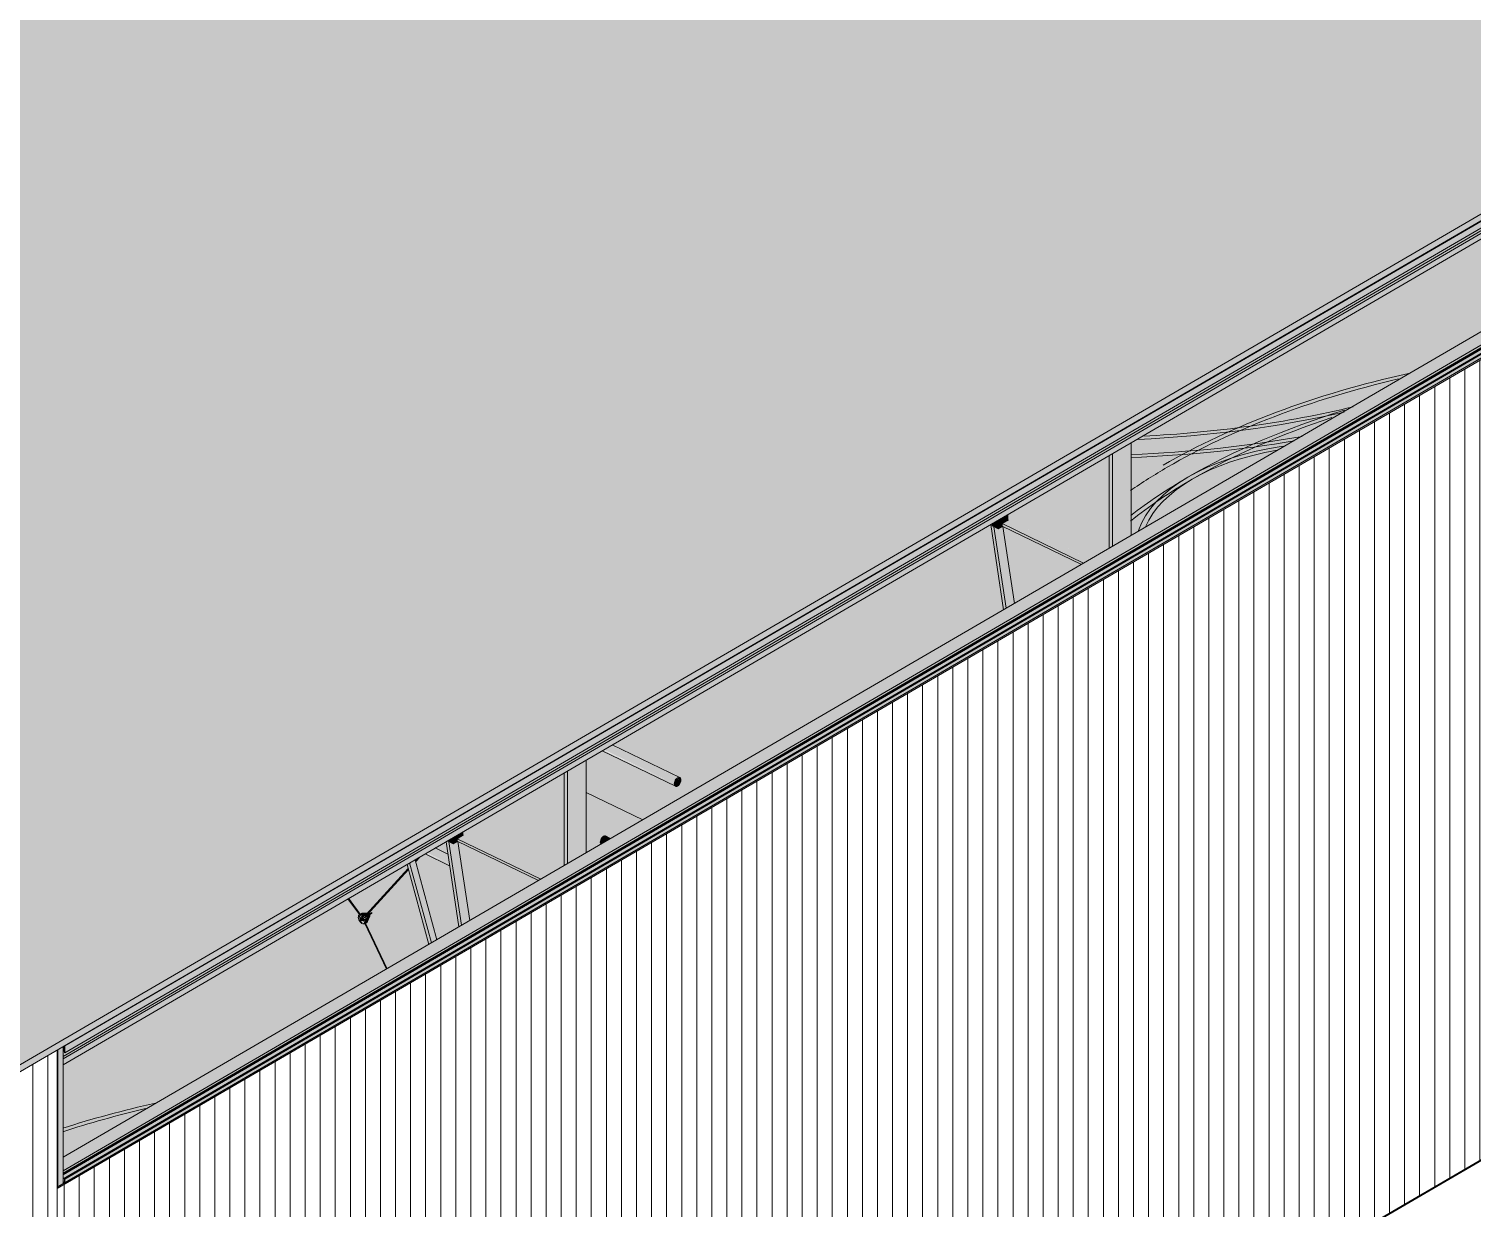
# Model space of a CAD drawing. Header units: inches. Extents: x 27328 to 52026, y -4075 to 4147.
# Drawn here: x 43789 to 44305, y -2363 to -1941 of the extents above; entities that cross this region are included whole.
import ezdxf

# ---------------------------------------------------------------- set-up
doc = ezdxf.new("R2010")
doc.units = ezdxf.units.IN
doc.header["$MEASUREMENT"] = 0
for name, color, linetype, lineweight in [('A-FLOR', 192, 'Continuous', 9), ('A-FLOR-OTLN', 90, 'Continuous', 9), ('A-GLAZ-CWMG', 51, 'Continuous', 9), ('A-ROOF', 132, 'Continuous', 9), ('A-WALL-PATT', 111, 'Continuous', 9), ('C-BLDG-PADS', 91, 'Continuous', 9), ('C-TOPO', 7, 'Continuous', 9), ('L-SITE-WALL', 31, 'Continuous', 9), ('Q-SPCQ', 91, 'Continuous', 9), ('S-BEAM', 12, 'Continuous', 9)]:
    doc.layers.add(name, color=color, linetype=linetype, lineweight=lineweight)
pattern_1 = [(90, (-84912.738, -32813.308), (-5.388, -3.138), [])]

# ---------------------------------------------------------------- blocks, each defined once
blk = doc.blocks.new('Girt_Z - 10_D-1076032-Axon - Looking South West')
at = {"layer": 'S-BEAM'}
for points in [[(-33109.26, -2349.27), (-30973.4, -1105.25), (-30978.1, -1103.19), (-33109.26, -2344.48)], [(-33109.26, -2350.14), (-30970.65, -1104.51), (-30971.08, -1103.9), (-33109.26, -2349.27)]]:
    blk.add_hatch(color=256, dxfattribs=at).paths.add_polyline_path(points, flags=0)
for p, q in [((-30978, -1103.07), (-33109.26, -2344.42)), ((-33109.26, -2349.27), (-30971.08, -1103.9)), ((-33109.26, -2350.14), (-30970.65, -1104.51))]:
    blk.add_line(p, q, dxfattribs=at)
blk = doc.blocks.new('Girt_Z - 10_D-1074189-Axon - Looking South West')
at = {"layer": 'S-BEAM'}
for points in [[(-33109.26, -2309.24), (-30970.65, -1063.62), (-30971.08, -1063), (-33109.26, -2308.38)], [(-33109.26, -2311.25), (-30970.65, -1065.62), (-30970.65, -1063.62), (-33109.26, -2309.24)], [(-33109.26, -2308.38), (-30973.4, -1064.36), (-30974.38, -1063.89), (-33108.73, -2306.85), (-33108.83, -2306.35), (-33109.26, -2306.85), (-33109.26, -2307.85)]]:
    blk.add_hatch(color=256, dxfattribs=at).paths.add_polyline_path(points, flags=0)
for p, q in [((-33109.26, -2308.38), (-30971.08, -1063)), ((-33109.26, -2309.24), (-30970.65, -1063.62)), ((-33109.26, -2311.32), (-30970.69, -1065.72))]:
    blk.add_line(p, q, dxfattribs=at)
blk = doc.blocks.new('Basketball_Backstop-Performance_Sports_Systems-3103-Ceiling_Hung - 27_-0_ to 27_-11 7_8_-706978-Axon - Looking South West')
at = {"layer": 'Q-SPCQ'}
for points in [[(-32890.34, -2211.67), (-32890.65, -2211.1), (-32890.68, -2210.82), (-32916.05, -2198.77), (-32916.48, -2199.03), (-32891.51, -2211.1)], [(-32890.68, -2210.82), (-32890.52, -2209.99), (-32889.81, -2208.88), (-32889.2, -2208.53), (-32888.67, -2208.6), (-32913.02, -2197.01), (-32915.84, -2198.65), (-32904.48, -2204.15)], [(-32890.05, -2211.65), (-32889.5, -2211.51), (-32888.96, -2211.01), (-32888.45, -2209.88), (-32888.55, -2209.43), (-32889.82, -2208.9), (-32890.52, -2209.99), (-32890.64, -2211.18), (-32890.28, -2211.56)], [(-32888.41, -2209.5), (-32888.55, -2208.9), (-32889.2, -2208.53), (-32889.66, -2208.9), (-32888.45, -2209.48)], [(-32916.44, -2232.11), (-32913.45, -2230.37), (-32915.68, -2229.47), (-32916.29, -2229.82), (-32917, -2230.93), (-32917.16, -2231.76)], [(-32971.04, -2240.13), (-32971.15, -2239.4), (-32979.36, -2235.65), (-32979.79, -2235.9), (-32971.4, -2239.96)], [(-32971.15, -2239.4), (-32971.67, -2235.96), (-32976.33, -2233.88), (-32979.16, -2235.53), (-32971.4, -2239.28)], [(-32916.99, -2232.43), (-32916.44, -2232.11), (-32917.16, -2231.76), (-32917, -2232.41)], [(-32978.5, -2268.25), (-32977.58, -2267.72), (-32985.35, -2239.14), (-32986.23, -2239.82), (-32980.88, -2259.48)], [(-32977.58, -2267.72), (-32975.62, -2266.58), (-32983.39, -2238), (-32985.35, -2239.14), (-32979.82, -2259.48)], [(-33003.23, -2257.59), (-33003.19, -2257.29), (-33003.25, -2257.56)], [(-33003.04, -2257.5), (-33003.03, -2257.44), (-33003.08, -2257.44)], [(-33000.13, -2258.45), (-32999.63, -2258.15), (-33000.21, -2257.3), (-33000.61, -2257.42), (-33000.61, -2257.67), (-33000.45, -2257.93)], [(-33000.38, -2257.48), (-33000.22, -2257.31), (-33000.22, -2257.3)], [(-32993.48, -2276.98), (-32993.44, -2276.95), (-33000.22, -2262.65)], [(-32993.65, -2277.08), (-32993.48, -2276.98), (-32994.78, -2274.69)]]:
    blk.add_hatch(color=256, dxfattribs=at).paths.add_polyline_path(points, flags=0)
h = blk.add_hatch(color=256, dxfattribs=at)
h.paths.add_polyline_path([(-33000.65, -2257.78), (-33000.69, -2257.54), (-33000.48, -2257.49), (-33000.38, -2257.48), (-32985.83, -2241.28), (-32985.86, -2241.16), (-33000.71, -2257.69), (-33000.65, -2257.78)], flags=0)
h.paths.add_polyline_path([(-32983.2, -2238.71), (-32982.19, -2237.3), (-32982.55, -2237.54), (-32983.23, -2238.61), (-32983.2, -2238.7)], flags=0)
h = blk.add_hatch(color=256, dxfattribs=at)
h.paths.add_polyline_path([(-33001.74, -2260.95), (-33001.55, -2260.71), (-33001.89, -2260.53), (-33001.81, -2260.75)], flags=0)
h.paths.add_polyline_path([(-33002.41, -2260.78), (-33002.45, -2259.61), (-33002.74, -2260.56)], flags=0)
h.paths.add_polyline_path([(-33002.07, -2260.92), (-33002.34, -2259.54), (-33002.19, -2260.87), (-33002.16, -2260.88)], flags=0)
h.paths.add_polyline_path([(-33001.74, -2260.95), (-33002.14, -2260.45), (-33002.03, -2260.92)], flags=0)
h.paths.add_polyline_path([(-33001.46, -2260.88), (-33001.22, -2260.71), (-33002.19, -2259.48)], flags=0)
h.paths.add_polyline_path([(-33001.22, -2260.71), (-33001.06, -2260.45), (-33002.13, -2259.48)], flags=0)
h.paths.add_polyline_path([(-33002.74, -2260.56), (-33002.74, -2259.81), (-33003.05, -2260.25)], flags=0)
h.paths.add_polyline_path([(-33000.22, -2258.49), (-33000.81, -2257.54), (-33002.19, -2259.13), (-33001.28, -2258.84)], flags=0)
h.paths.add_polyline_path([(-33001.06, -2260.45), (-33000.22, -2258.49), (-33002.04, -2259.34), (-33001.91, -2259.48)], flags=0)
h.paths.add_polyline_path([(-33003.53, -2259.47), (-33002.86, -2259.2), (-33003.67, -2259.05)], flags=0)
h.paths.add_polyline_path([(-33003.05, -2260.25), (-33002.49, -2259.33), (-33003.53, -2259.48), (-33003.17, -2260.09)], flags=0)
h.paths.add_polyline_path([(-33002.54, -2259.19), (-33003.7, -2258.82), (-33003.49, -2259.07), (-33002.86, -2259.15)], flags=0)
h.paths.add_polyline_path([(-33002.55, -2259.13), (-33003.7, -2258.26), (-33003.73, -2258.63), (-33002.68, -2259.07)], flags=0)
h.paths.add_polyline_path([(-33002.86, -2257.5), (-33003.16, -2257.55), (-33002.44, -2258.97)], flags=0)
h.paths.add_polyline_path([(-33002.24, -2259.07), (-33000.81, -2257.54), (-33002.86, -2257.5)], flags=0)
h.paths.add_polyline_path([(-33002.54, -2259.07), (-33003.59, -2257.94), (-33003.7, -2258.26), (-33002.68, -2258.97)], flags=0)
h.paths.add_polyline_path([(-33003.41, -2257.7), (-33002.86, -2258.18), (-33003.16, -2257.55)], flags=0)
h.paths.add_polyline_path([(-33002.52, -2259.02), (-33003.41, -2257.7), (-33003.59, -2257.94), (-33002.57, -2258.97)], flags=0)
h = blk.add_hatch(color=256, dxfattribs=at)
h.paths.add_polyline_path([(-33001.48, -2260.85), (-33001.55, -2260.71), (-33001.55, -2260.71)], flags=0)
h.paths.add_polyline_path([(-33002.66, -2259.23), (-33003.04, -2259.13), (-33002.86, -2259.2)], flags=0)
h = blk.add_hatch(color=256, dxfattribs=at)
h.paths.add_polyline_path([(-33000.87, -2260.54), (-33000.63, -2260.37), (-33000.88, -2260.21), (-33000.88, -2260.52)], flags=0)
h.paths.add_polyline_path([(-33000.63, -2260.37), (-33000.47, -2260.11), (-33000.84, -2259.95), (-33000.83, -2260.1)], flags=0)
h.paths.add_polyline_path([(-33000.47, -2260.11), (-32999.63, -2258.15), (-33000.22, -2258.51), (-33000.77, -2259.78)], flags=0)
h.paths.add_polyline_path([(-33002.31, -2259.65), (-33002.17, -2259.02), (-33002.36, -2259.25), (-33002.3, -2259.47), (-33002.32, -2259.58)], flags=0)
h.paths.add_polyline_path([(-33002.46, -2259.03), (-33002.55, -2258.83), (-33002.46, -2259.02)], flags=0)
h.paths.add_polyline_path([(-33002.27, -2257.16), (-33002.57, -2257.21), (-33002.18, -2257.5), (-33002.27, -2257.18)], flags=0)
h.paths.add_polyline_path([(-33000.85, -2257.54), (-33000.81, -2257.18), (-33002.21, -2257.32), (-33001.9, -2257.52), (-33001.29, -2257.53)], flags=0)
h.paths.add_polyline_path([(-33002.44, -2257.49), (-33002.62, -2257.23), (-33002.57, -2257.45), (-33002.44, -2257.49)], flags=0)
for p, q in [((-32916.49, -2199.03), (-32890.26, -2211.71)), ((-32888.74, -2208.56), (-32912.85, -2196.9)), ((-32913.44, -2230.36), (-32915.22, -2229.5)), ((-32971.67, -2235.95), (-32976.16, -2233.78)), ((-32986.27, -2239.67), (-32978.48, -2268.3)), ((-32977.56, -2267.77), (-32985.35, -2239.13)), ((-32983.39, -2237.99), (-32975.61, -2266.63)), ((-32982.47, -2237.46), (-32983.29, -2238.36)), ((-32983.2, -2238.71), (-32981.57, -2236.93)), ((-32979.8, -2235.9), (-32971.04, -2240.14)), ((-32985.86, -2241.16), (-33000.85, -2257.54)), ((-33000.65, -2257.79), (-32985.77, -2241.52)), ((-33007.42, -2251.93), (-33003.23, -2257.59)), ((-33003, -2257.48), (-33007.2, -2251.8)), ((-33003.2, -2257.56), (-33003.28, -2257.61)), ((-33003.07, -2257.49), (-33003.16, -2257.53)), ((-33003.08, -2257.5), (-33002.78, -2257.45)), ((-33002.82, -2258.94), (-33003.01, -2259.22)), ((-33003.01, -2259.22), (-33002.71, -2259.05)), ((-33003.01, -2259.22), (-33002.82, -2259.68)), ((-33000.81, -2257.54), (-33002.86, -2257.5)), ((-33002.16, -2258.83), (-33002.85, -2259.23)), ((-33002.74, -2257.29), (-33002.82, -2257.34)), ((-33002.53, -2258.77), (-33002.82, -2258.94)), ((-33002.45, -2259.12), (-33002.82, -2258.94)), ((-33002.53, -2259.51), (-33002.82, -2259.68)), ((-33002.82, -2259.68), (-33002.45, -2259.86)), ((-33002.78, -2257.45), (-33000.72, -2257.49)), ((-33002.71, -2259.05), (-33002.53, -2258.77)), ((-33002.53, -2259.51), (-33002.71, -2259.05)), ((-33002.61, -2257.22), (-33002.69, -2257.26)), ((-33002.6, -2258.44), (-33002.36, -2258.76)), ((-33002.59, -2259.66), (-33001.74, -2259.17)), ((-33002.53, -2258.77), (-33002.15, -2258.95)), ((-33002.15, -2259.69), (-33002.53, -2259.51)), ((-33002.49, -2257.16), (-33002.19, -2257.11)), ((-33002.15, -2258.95), (-33002.45, -2259.12)), ((-33002.26, -2259.58), (-33002.45, -2259.12)), ((-33002.45, -2259.86), (-33002.26, -2259.58)), ((-33002.15, -2259.69), (-33002.45, -2259.86)), ((-33002.36, -2258.91), (-33002.32, -2258.9)), ((-33000.42, -2257.19), (-33002.27, -2257.16)), ((-33001.97, -2259.41), (-33002.26, -2259.58)), ((-33002.19, -2257.11), (-33000.37, -2257.14)), ((-33002.15, -2258.95), (-33001.97, -2259.41)), ((-33002.05, -2259.15), (-33002.08, -2259.12)), ((-33002.03, -2259.36), (-33002.07, -2259.39)), ((-33001.97, -2259.41), (-33002.01, -2259.48)), ((-33001.93, -2259.48), (-33001.79, -2259.77)), ((-33001.4, -2260.85), (-33001.31, -2260.8)), ((-33001.32, -2260.78), (-32993.63, -2277.13)), ((-33001.27, -2260.77), (-33001.19, -2260.73)), ((-33000.97, -2260.4), (-33001.14, -2260.66)), ((-32993.42, -2277), (-33001.11, -2260.63)), ((-33000.81, -2260.51), (-33001.1, -2260.62)), ((-33001.06, -2260.45), (-33000.22, -2258.49)), ((-33000.13, -2258.45), (-33000.97, -2260.4)), ((-33000.93, -2260.58), (-33000.85, -2260.53)), ((-33000.93, -2260.58), (-33000.9, -2260.56)), ((-33000.72, -2257.49), (-33000.81, -2257.54)), ((-33000.81, -2257.54), (-33000.22, -2258.49)), ((-33000.81, -2260.51), (-33000.72, -2260.46)), ((-33000.38, -2260.06), (-33000.55, -2260.32)), ((-33000.47, -2260.11), (-32999.63, -2258.15)), ((-33000.12, -2257.33), (-33000.38, -2257.51)), ((-32999.54, -2258.1), (-33000.38, -2260.06)), ((-33000.22, -2258.49), (-33000.13, -2258.45)), ((-33000.13, -2257.14), (-32999.54, -2258.1)), ((-33000.13, -2258.45), (-32999.63, -2258.15)), ((-32999.97, -2258.13), (-32999.71, -2257.96)), ((-32999.54, -2258.1), (-32999.63, -2258.15))]:
    blk.add_line(p, q, dxfattribs=at)
for points in [[(-32888.32, -2209.45, 0), (-32888.36, -2209.09, 0), (-32888.48, -2208.8, 0), (-32888.67, -2208.6, 0), (-32888.91, -2208.51, 0), (-32889.2, -2208.53, 0), (-32889.5, -2208.65, 0), (-32889.81, -2208.88, 0), (-32890.09, -2209.2, 0), (-32890.34, -2209.57, 0), (-32890.52, -2209.99, 0), (-32890.64, -2210.42, 0), (-32890.68, -2210.82, 0)], [(-32890.68, -2210.82, 0), (-32890.64, -2211.18, 0), (-32890.52, -2211.47, 0), (-32890.34, -2211.67, 0), (-32890.09, -2211.76, 0), (-32889.81, -2211.75, 0), (-32889.5, -2211.62, 0), (-32889.2, -2211.39, 0), (-32888.91, -2211.08, 0), (-32888.67, -2210.7, 0), (-32888.48, -2210.28, 0), (-32888.36, -2209.86, 0), (-32888.32, -2209.45, 0)], [(-32890.6, -2210.77, 0), (-32890.56, -2210.4, 0), (-32890.45, -2210, 0), (-32890.28, -2209.61, 0), (-32890.05, -2209.26, 0), (-32889.79, -2208.97, 0), (-32889.5, -2208.76, 0), (-32889.22, -2208.64, 0), (-32888.96, -2208.63, 0), (-32888.73, -2208.71, 0), (-32888.55, -2208.9, 0), (-32888.45, -2209.16, 0), (-32888.41, -2209.5, 0)], [(-32888.41, -2209.5, 0), (-32888.45, -2209.88, 0), (-32888.55, -2210.27, 0), (-32888.73, -2210.66, 0), (-32888.96, -2211.01, 0), (-32889.22, -2211.3, 0), (-32889.5, -2211.51, 0), (-32889.79, -2211.63, 0), (-32890.05, -2211.65, 0)], [(-32890.21, -2211.6, 0), (-32890.28, -2211.56, 0), (-32890.45, -2211.38, 0), (-32890.56, -2211.11, 0), (-32890.6, -2210.77, 0)], [(-32917.16, -2231.76, 0), (-32917.12, -2231.36, 0), (-32917, -2230.93, 0), (-32916.82, -2230.51, 0), (-32916.57, -2230.14, 0), (-32916.29, -2229.82, 0), (-32915.98, -2229.59, 0), (-32915.68, -2229.47, 0), (-32915.39, -2229.45, 0), (-32915.15, -2229.54, 0)], [(-32917, -2232.41, 0), (-32917.12, -2232.12, 0), (-32917.16, -2231.76, 0)], [(-33002.86, -2257.5, 0), (-33003.16, -2257.55, 0), (-33003.41, -2257.7, 0), (-33003.59, -2257.94, 0), (-33003.7, -2258.26, 0), (-33003.73, -2258.63, 0), (-33003.67, -2259.05, 0), (-33003.53, -2259.47, 0), (-33003.32, -2259.88, 0), (-33003.05, -2260.25, 0), (-33002.74, -2260.56, 0), (-33002.41, -2260.78, 0), (-33002.07, -2260.92, 0), (-33001.74, -2260.95, 0), (-33001.46, -2260.88, 0), (-33001.22, -2260.71, 0), (-33001.06, -2260.45, 0)], [(-33002.57, -2257.45, 0), (-33002.91, -2257.44, 0), (-33003.19, -2257.56, 0)], [(-33003.07, -2257.49, 0), (-33002.82, -2257.39, 0), (-33002.49, -2257.4, 0), (-33002.13, -2257.51, 0)], [(-33002.85, -2259.24, 0), (-33002.88, -2259.27, 0), (-33002.9, -2259.31, 0), (-33002.9, -2259.36, 0), (-33002.9, -2259.42, 0), (-33002.88, -2259.48, 0), (-33002.85, -2259.54, 0), (-33002.81, -2259.59, 0), (-33002.77, -2259.63, 0), (-33002.72, -2259.66, 0), (-33002.67, -2259.68, 0), (-33002.63, -2259.68, 0), (-33002.59, -2259.66, 0)], [(-33001.63, -2257.51, 0), (-33001.88, -2257.37, 0), (-33002.24, -2257.25, 0), (-33002.57, -2257.25, 0), (-33002.86, -2257.36, 0)], [(-33002.59, -2259.66, 0), (-33002.56, -2259.63, 0), (-33002.54, -2259.59, 0), (-33002.53, -2259.54, 0), (-33002.54, -2259.48, 0), (-33002.56, -2259.42, 0), (-33002.59, -2259.36, 0), (-33002.63, -2259.31, 0), (-33002.67, -2259.27, 0), (-33002.72, -2259.24, 0), (-33002.77, -2259.22, 0), (-33002.81, -2259.22, 0), (-33002.85, -2259.24, 0)], [(-33002.27, -2257.16, 0), (-33002.57, -2257.21, 0), (-33002.82, -2257.36, 0)], [(-33002.64, -2259.61, 0), (-33002.68, -2259.58, 0), (-33002.73, -2259.54, 0), (-33002.77, -2259.49, 0), (-33002.8, -2259.43, 0), (-33002.81, -2259.37, 0), (-33002.82, -2259.31, 0), (-33002.81, -2259.26, 0), (-33002.8, -2259.22, 0), (-33002.77, -2259.19, 0), (-33002.73, -2259.17, 0), (-33002.68, -2259.17, 0), (-33002.64, -2259.19, 0)], [(-33002.77, -2257.31, 0), (-33002.49, -2257.2, 0), (-33002.15, -2257.2, 0), (-33001.79, -2257.32, 0), (-33001.47, -2257.52, 0)], [(-33002.64, -2259.19, 0), (-33002.59, -2259.22, 0), (-33002.54, -2259.26, 0), (-33002.5, -2259.31, 0), (-33002.48, -2259.37, 0), (-33002.46, -2259.43, 0), (-33002.45, -2259.49, 0), (-33002.46, -2259.54, 0), (-33002.48, -2259.58, 0), (-33002.5, -2259.61, 0), (-33002.54, -2259.63, 0), (-33002.59, -2259.63, 0), (-33002.64, -2259.61, 0)], [(-33002.19, -2259.47, 0), (-33002.24, -2259.48, 0), (-33002.29, -2259.48, 0), (-33002.34, -2259.47, 0), (-33002.39, -2259.43, 0), (-33002.44, -2259.38, 0), (-33002.49, -2259.33, 0), (-33002.52, -2259.26, 0), (-33002.54, -2259.19, 0), (-33002.55, -2259.13, 0), (-33002.54, -2259.07, 0), (-33002.52, -2259.02, 0), (-33002.49, -2258.99, 0)], [(-33002.34, -2259.02, 0), (-33002.39, -2259, 0), (-33002.43, -2259, 0), (-33002.47, -2259.02, 0), (-33002.5, -2259.04, 0), (-33002.52, -2259.09, 0), (-33002.53, -2259.14, 0), (-33002.52, -2259.2, 0), (-33002.5, -2259.26, 0), (-33002.47, -2259.31, 0), (-33002.43, -2259.37, 0), (-33002.39, -2259.41, 0), (-33002.34, -2259.44, 0)], [(-33002.49, -2258.99, 0), (-33002.44, -2258.97, 0), (-33002.39, -2258.97, 0), (-33002.34, -2258.99, 0), (-33002.29, -2259.02, 0)], [(-33002.4, -2258.94, 0), (-33002.44, -2258.97, 0), (-33002.46, -2259.02, 0), (-33002.46, -2259.08, 0), (-33002.46, -2259.14, 0), (-33002.44, -2259.21, 0), (-33002.4, -2259.28, 0), (-33002.36, -2259.34, 0), (-33002.31, -2259.38, 0), (-33002.26, -2259.42, 0), (-33002.2, -2259.44, 0), (-33002.15, -2259.44, 0), (-33002.11, -2259.42, 0)], [(-33002.07, -2259.39, 0), (-33002.11, -2259.41, 0), (-33002.16, -2259.41, 0), (-33002.21, -2259.39, 0), (-33002.27, -2259.36, 0), (-33002.32, -2259.31, 0), (-33002.36, -2259.25, 0), (-33002.39, -2259.19, 0), (-33002.42, -2259.12, 0), (-33002.42, -2259.05, 0), (-33002.42, -2259, 0), (-33002.39, -2258.95, 0), (-33002.36, -2258.91, 0)], [(-33002.41, -2258.86, 0), (-33002.36, -2259.04, 0), (-33002.27, -2259.22, 0), (-33002.15, -2259.37, 0)], [(-33002.31, -2258.92, 0), (-33002.36, -2258.92, 0), (-33002.4, -2258.94, 0)], [(-33002.33, -2258.95, 0), (-33002.34, -2259.01, 0), (-33002.33, -2259.07, 0), (-33002.31, -2259.14, 0), (-33002.28, -2259.2, 0), (-33002.23, -2259.26, 0), (-33002.18, -2259.31, 0), (-33002.13, -2259.34, 0), (-33002.08, -2259.36, 0)], [(-33002.34, -2259.44, 0), (-33002.29, -2259.46, 0), (-33002.25, -2259.46, 0), (-33002.21, -2259.44, 0), (-33002.18, -2259.41, 0), (-33002.16, -2259.37, 0), (-33002.16, -2259.32, 0), (-33002.16, -2259.26, 0), (-33002.18, -2259.2, 0), (-33002.21, -2259.14, 0), (-33002.25, -2259.09, 0), (-33002.29, -2259.05, 0), (-33002.34, -2259.02, 0)], [(-33002.24, -2259.07, 0), (-33002.19, -2259.13, 0), (-33002.16, -2259.2, 0)], [(-33002.14, -2259.26, 0), (-33002.13, -2259.33, 0), (-33002.14, -2259.39, 0), (-33002.16, -2259.43, 0), (-33002.19, -2259.47, 0)], [(-33002.11, -2259.42, 0), (-33002.08, -2259.39, 0), (-33002.06, -2259.34, 0)], [(-33001.23, -2260.75, 0), (-33001.01, -2260.53, 0), (-33000.88, -2260.21, 0), (-33000.83, -2259.96, 0)], [(-33000.74, -2259.78, 0), (-33000.79, -2260.16, 0), (-33000.93, -2260.48, 0), (-33001.15, -2260.7, 0)], [(-33000.9, -2260.56, 0), (-33000.68, -2260.33, 0), (-33000.54, -2260.02, 0), (-33000.49, -2259.63, 0), (-33000.53, -2259.23, 0)], [(-33000.87, -2260.54, 0), (-33000.63, -2260.37, 0), (-33000.47, -2260.11, 0)], [(-33000.45, -2259.15, 0), (-33000.41, -2259.58, 0), (-33000.45, -2259.97, 0), (-33000.59, -2260.28, 0), (-33000.81, -2260.51, 0)], [(-33000.43, -2257.97, 0), (-33000.47, -2257.88, 0), (-33000.49, -2257.79, 0), (-33000.49, -2257.7, 0), (-33000.47, -2257.62, 0), (-33000.43, -2257.55, 0), (-33000.37, -2257.5, 0), (-33000.3, -2257.47, 0), (-33000.22, -2257.47, 0), (-33000.13, -2257.49, 0), (-33000.05, -2257.53, 0), (-32999.98, -2257.59, 0), (-32999.92, -2257.67, 0)], [(-32999.92, -2257.67, 0), (-32999.88, -2257.76, 0), (-32999.86, -2257.85, 0), (-32999.86, -2257.94, 0), (-32999.88, -2258.02, 0), (-32999.92, -2258.09, 0), (-32999.98, -2258.14, 0), (-33000.05, -2258.17, 0), (-33000.13, -2258.17, 0), (-33000.21, -2258.15, 0), (-33000.3, -2258.11, 0), (-33000.37, -2258.04, 0), (-33000.43, -2257.97, 0)], [(-33000.33, -2257.89, 0), (-33000.34, -2257.77, 0), (-33000.32, -2257.74, 0), (-33000.31, -2257.73, 0), (-33000.3, -2257.72, 0), (-33000.29, -2257.71, 0), (-33000.29, -2257.71, 0), (-33000.28, -2257.7, 0), (-33000.27, -2257.7, 0), (-33000.26, -2257.69, 0), (-33000.25, -2257.68, 0), (-33000.24, -2257.67, 0), (-33000.23, -2257.67, 0), (-33000.22, -2257.66, 0), (-33000.2, -2257.65, 0), (-33000.19, -2257.64, 0), (-33000.18, -2257.63, 0), (-33000.16, -2257.62, 0)], [(-33000.33, -2257.89, 0), (-33000.23, -2257.95, 0), (-33000.2, -2257.94, 0), (-33000.18, -2257.94, 0), (-33000.17, -2257.94, 0), (-33000.16, -2257.93, 0), (-33000.15, -2257.93, 0), (-33000.14, -2257.92, 0), (-33000.13, -2257.92, 0), (-33000.12, -2257.91, 0), (-33000.11, -2257.91, 0), (-33000.1, -2257.9, 0), (-33000.09, -2257.9, 0), (-33000.08, -2257.89, 0), (-33000.06, -2257.88, 0), (-33000.05, -2257.87, 0), (-33000.03, -2257.86, 0), (-33000.02, -2257.85, 0), (-33000, -2257.84, 0), (-32999.98, -2257.83, 0), (-32999.96, -2257.82, 0), (-32999.94, -2257.81, 0), (-32999.92, -2257.8, 0), (-32999.9, -2257.79, 0), (-32999.88, -2257.78, 0), (-32999.86, -2257.76, 0), (-32999.84, -2257.75, 0), (-32999.81, -2257.74, 0), (-32999.79, -2257.72, 0), (-32999.77, -2257.71, 0), (-32999.74, -2257.7, 0), (-32999.72, -2257.68, 0), (-32999.69, -2257.67, 0), (-32999.67, -2257.65, 0), (-32999.64, -2257.64, 0), (-32999.62, -2257.62, 0), (-32999.59, -2257.61, 0), (-32999.57, -2257.59, 0), (-32999.54, -2257.57, 0), (-32999.52, -2257.56, 0), (-32999.49, -2257.54, 0), (-32999.47, -2257.53, 0), (-32999.44, -2257.51, 0), (-32999.41, -2257.5, 0), (-32999.39, -2257.48, 0), (-32999.36, -2257.46, 0), (-32999.34, -2257.45, 0), (-32999.32, -2257.43, 0), (-32999.29, -2257.42, 0), (-32999.27, -2257.4, 0), (-32999.24, -2257.39, 0), (-32999.22, -2257.37, 0), (-32999.2, -2257.36, 0), (-32999.18, -2257.35, 0), (-32999.15, -2257.33, 0), (-32999.13, -2257.32, 0), (-32999.11, -2257.31, 0), (-32999.09, -2257.29, 0), (-32999.07, -2257.28, 0), (-32999.06, -2257.27, 0), (-32999.04, -2257.26, 0), (-32999.02, -2257.25, 0), (-32999.01, -2257.24, 0)], [(-33000.26, -2257.7, 0), (-33000.26, -2257.7, 0), (-33000.26, -2257.7, 0), (-33000.25, -2257.7, 0), (-33000.24, -2257.69, 0), (-33000.24, -2257.69, 0), (-33000.23, -2257.69, 0), (-33000.22, -2257.68, 0), (-33000.21, -2257.67, 0), (-33000.19, -2257.67, 0), (-33000.18, -2257.66, 0), (-33000.17, -2257.65, 0), (-33000.15, -2257.64, 0), (-33000.14, -2257.64, 0), (-33000.12, -2257.63, 0), (-33000.1, -2257.62, 0), (-33000.08, -2257.61, 0), (-33000.06, -2257.59, 0), (-33000.05, -2257.58, 0), (-33000.02, -2257.57, 0), (-33000, -2257.56, 0), (-32999.98, -2257.55, 0), (-32999.96, -2257.53, 0), (-32999.94, -2257.52, 0), (-32999.92, -2257.51, 0), (-32999.89, -2257.49, 0), (-32999.87, -2257.48, 0), (-32999.84, -2257.46, 0), (-32999.82, -2257.45, 0), (-32999.8, -2257.43, 0), (-32999.77, -2257.42, 0), (-32999.75, -2257.4, 0), (-32999.72, -2257.39, 0), (-32999.69, -2257.37, 0), (-32999.67, -2257.36, 0), (-32999.64, -2257.34, 0), (-32999.62, -2257.33, 0), (-32999.59, -2257.31, 0), (-32999.57, -2257.3, 0), (-32999.54, -2257.28, 0), (-32999.52, -2257.26, 0), (-32999.49, -2257.25, 0), (-32999.47, -2257.23, 0), (-32999.44, -2257.22, 0), (-32999.42, -2257.2, 0), (-32999.4, -2257.19, 0), (-32999.37, -2257.17, 0), (-32999.35, -2257.16, 0), (-32999.33, -2257.15, 0), (-32999.31, -2257.13, 0), (-32999.29, -2257.12, 0), (-32999.27, -2257.11, 0), (-32999.25, -2257.09, 0), (-32999.23, -2257.08, 0), (-32999.21, -2257.07, 0), (-32999.19, -2257.06, 0), (-32999.17, -2257.05, 0), (-32999.16, -2257.04, 0), (-32999.15, -2257.03, 0)], [(-32999.66, -2257.5, 0), (-32999.72, -2257.42, 0), (-32999.79, -2257.36, 0), (-32999.87, -2257.32, 0), (-32999.96, -2257.3, 0), (-33000.04, -2257.3, 0), (-33000.11, -2257.33, 0), (-33000.17, -2257.38, 0), (-33000.21, -2257.44, 0), (-33000.23, -2257.52, 0), (-33000.23, -2257.61, 0), (-33000.21, -2257.71, 0), (-33000.17, -2257.79, 0)], [(-33000.17, -2257.79, 0), (-33000.11, -2257.87, 0), (-33000.03, -2257.93, 0), (-32999.95, -2257.98, 0), (-32999.87, -2258, 0), (-32999.79, -2257.99, 0), (-32999.72, -2257.97, 0), (-32999.66, -2257.92, 0), (-32999.62, -2257.85, 0), (-32999.6, -2257.77, 0), (-32999.6, -2257.68, 0), (-32999.62, -2257.59, 0), (-32999.66, -2257.5, 0)], [(-32998.84, -2256.97, 0), (-32998.94, -2256.91, 0), (-32998.98, -2256.91, 0), (-32998.99, -2256.92, 0), (-32999, -2256.92, 0), (-32999.01, -2256.93, 0), (-32999.02, -2256.93, 0), (-32999.03, -2256.93, 0), (-32999.04, -2256.94, 0), (-32999.05, -2256.94, 0), (-32999.06, -2256.95, 0), (-32999.07, -2256.96, 0), (-32999.08, -2256.96, 0), (-32999.1, -2256.97, 0), (-32999.11, -2256.98, 0), (-32999.13, -2256.99, 0), (-32999.14, -2256.99, 0), (-32999.16, -2257, 0), (-32999.18, -2257.01, 0), (-32999.19, -2257.02, 0), (-32999.21, -2257.03, 0), (-32999.23, -2257.05, 0), (-32999.25, -2257.06, 0), (-32999.27, -2257.07, 0), (-32999.29, -2257.08, 0), (-32999.31, -2257.09, 0), (-32999.34, -2257.11, 0), (-32999.36, -2257.12, 0), (-32999.38, -2257.13, 0), (-32999.41, -2257.15, 0), (-32999.43, -2257.16, 0), (-32999.45, -2257.18, 0), (-32999.48, -2257.19, 0), (-32999.5, -2257.21, 0), (-32999.53, -2257.22, 0), (-32999.55, -2257.24, 0), (-32999.58, -2257.25, 0), (-32999.6, -2257.27, 0), (-32999.63, -2257.28, 0), (-32999.66, -2257.3, 0), (-32999.68, -2257.32, 0), (-32999.71, -2257.33, 0), (-32999.73, -2257.35, 0), (-32999.76, -2257.36, 0), (-32999.78, -2257.38, 0), (-32999.81, -2257.39, 0), (-32999.83, -2257.41, 0), (-32999.86, -2257.43, 0), (-32999.88, -2257.44, 0), (-32999.91, -2257.46, 0), (-32999.93, -2257.47, 0), (-32999.95, -2257.48, 0), (-32999.97, -2257.5, 0), (-33000, -2257.51, 0), (-33000.02, -2257.53, 0), (-33000.04, -2257.54, 0), (-33000.06, -2257.55, 0), (-33000.08, -2257.57, 0), (-33000.1, -2257.58, 0), (-33000.12, -2257.59, 0), (-33000.13, -2257.6, 0), (-33000.15, -2257.61, 0), (-33000.16, -2257.62, 0)], [(-33000.14, -2257.91, 0), (-33000.14, -2257.91, 0), (-33000.13, -2257.9, 0), (-33000.13, -2257.9, 0), (-33000.12, -2257.9, 0), (-33000.11, -2257.89, 0), (-33000.11, -2257.88, 0), (-33000.1, -2257.88, 0), (-33000.09, -2257.87, 0), (-33000.07, -2257.86, 0), (-33000.06, -2257.85, 0), (-33000.05, -2257.85, 0), (-33000.03, -2257.84, 0), (-33000.02, -2257.83, 0)], [(-32998.91, -2257.16, 0), (-32998.91, -2257.16, 0), (-32998.92, -2257.16, 0), (-32998.92, -2257.16, 0), (-32998.93, -2257.16, 0), (-32998.94, -2257.17, 0), (-32998.95, -2257.17, 0), (-32998.96, -2257.18, 0), (-32998.97, -2257.18, 0), (-32998.98, -2257.19, 0), (-32998.99, -2257.2, 0), (-32999.01, -2257.21, 0), (-32999.02, -2257.21, 0), (-32999.04, -2257.22, 0), (-32999.05, -2257.23, 0), (-32999.07, -2257.24, 0), (-32999.09, -2257.25, 0), (-32999.11, -2257.26, 0), (-32999.13, -2257.28, 0), (-32999.15, -2257.29, 0), (-32999.17, -2257.3, 0), (-32999.19, -2257.31, 0), (-32999.21, -2257.32, 0), (-32999.23, -2257.34, 0), (-32999.26, -2257.35, 0), (-32999.28, -2257.37, 0), (-32999.3, -2257.38, 0), (-32999.33, -2257.39, 0), (-32999.35, -2257.41, 0), (-32999.38, -2257.42, 0), (-32999.4, -2257.44, 0), (-32999.43, -2257.45, 0), (-32999.45, -2257.47, 0), (-32999.48, -2257.48, 0), (-32999.5, -2257.5, 0), (-32999.53, -2257.52, 0), (-32999.55, -2257.53, 0), (-32999.58, -2257.55, 0), (-32999.61, -2257.56, 0), (-32999.63, -2257.58, 0), (-32999.66, -2257.59, 0), (-32999.68, -2257.61, 0), (-32999.7, -2257.62, 0), (-32999.73, -2257.64, 0), (-32999.75, -2257.65, 0), (-32999.78, -2257.67, 0), (-32999.8, -2257.68, 0), (-32999.82, -2257.7, 0), (-32999.84, -2257.71, 0), (-32999.87, -2257.73, 0), (-32999.89, -2257.74, 0), (-32999.91, -2257.75, 0), (-32999.93, -2257.77, 0), (-32999.95, -2257.78, 0), (-32999.96, -2257.79, 0), (-32999.98, -2257.8, 0), (-33000, -2257.81, 0), (-33000.02, -2257.82, 0), (-33000.02, -2257.83, 0)], [(-32999.04, -2256.95, 0), (-32999.04, -2256.95, 0), (-32999.04, -2256.95, 0), (-32999.05, -2256.96, 0), (-32999.05, -2256.96, 0), (-32999.06, -2256.97, 0), (-32999.07, -2256.97, 0), (-32999.08, -2256.98, 0), (-32999.09, -2256.99, 0), (-32999.1, -2257, 0), (-32999.11, -2257, 0), (-32999.12, -2257.01, 0), (-32999.14, -2257.02, 0), (-32999.15, -2257.03, 0)], [(-32998.84, -2256.97, 0), (-32998.83, -2257.09, 0), (-32998.85, -2257.12, 0), (-32998.86, -2257.13, 0), (-32998.87, -2257.14, 0), (-32998.88, -2257.15, 0), (-32998.89, -2257.15, 0), (-32998.89, -2257.16, 0), (-32998.9, -2257.16, 0), (-32998.91, -2257.17, 0), (-32998.92, -2257.18, 0), (-32998.93, -2257.18, 0), (-32998.94, -2257.19, 0), (-32998.96, -2257.2, 0), (-32998.97, -2257.21, 0), (-32998.98, -2257.22, 0), (-32999, -2257.23, 0), (-32999.01, -2257.24, 0)]]:
    blk.add_polyline3d(points, dxfattribs=at)
blk = doc.blocks.new('Rectangular Mullion - Profile_Polycarbonate_Upper and left-984191-Axon - Looking South West')
at = {"layer": 'A-GLAZ-CWMG'}
for points in [[(-33108.73, -2307.03), (-30957.81, -1054.23), (-30957.81, -1051.83), (-33108.73, -2304.62)], [(-33109.26, -2306.32), (-33108.73, -2306.02), (-33108.86, -2304.56), (-33109.26, -2304.93)]]:
    blk.add_hatch(color=256, dxfattribs=at).paths.add_polyline_path(points, flags=0)
for p, q in [((-33108.73, -2304.62), (-30957.81, -1051.83)), ((-33108.73, -2307.03), (-30957.81, -1054.23)), ((-33109.26, -2306.32), (-33108.73, -2306.02)), ((-33109.26, -2306.35), (-33108.73, -2306.04)), ((-33109.26, -2306.4), (-33108.73, -2306.09)), ((-33109.26, -2306.61), (-33108.73, -2306.3)), ((-33108.78, -2306.95), (-33108.83, -2306.93)), ((-33108.83, -2306.93), (-33108.83, -2306.98)), ((-33108.83, -2306.98), (-33108.73, -2307.03)), ((-33108.78, -2304.65), (-33108.78, -2306.95)), ((-33108.73, -2307.03), (-33108.73, -2304.62))]:
    blk.add_line(p, q, dxfattribs=at)
blk = doc.blocks.new('Rectangular Mullion - Profile_Polycarbonate_Lower-984192-Axon - Looking South West')
at = {"layer": 'A-GLAZ-CWMG'}
for points in [[(-33109.26, -2350.55), (-30959.33, -1098.11), (-30959.38, -1098.08), (-33109.26, -2350.32)], [(-33109.26, -2352.17), (-30959.33, -1099.96), (-30959.33, -1098.55), (-33109.26, -2351.01), (-33109.26, -2351.22)], [(-33108.73, -2353.54), (-30957.81, -1100.75), (-30957.81, -1099.51), (-33108.73, -2352.31)], [(-33108.78, -2353.47), (-33108.73, -2353.44), (-33108.73, -2352.21), (-30959.11, -1100.06), (-30959.33, -1099.96), (-33109.26, -2352.17), (-33109.26, -2353.23)]]:
    blk.add_hatch(color=256, dxfattribs=at).paths.add_polyline_path(points, flags=0)
for p, q in [((-30959.38, -1098.08), (-33109.26, -2350.27)), ((-30959.11, -1098.21), (-33109.26, -2350.55)), ((-30959.11, -1098.42), (-33109.26, -2350.76)), ((-30957.9, -1099.47), (-33108.83, -2352.26)), ((-30957.81, -1099.51), (-33108.73, -2352.31)), ((-30959.33, -1099.96), (-33109.26, -2352.17)), ((-30957.81, -1100.75), (-33108.73, -2353.54)), ((-33108.78, -2353.47), (-33109.26, -2353.23)), ((-33109.2, -2353.32), (-33108.73, -2353.54)), ((-33108.73, -2352.31), (-33108.83, -2352.26)), ((-33108.83, -2352.32), (-33108.78, -2352.34)), ((-33108.78, -2352.34), (-33108.78, -2353.47)), ((-33108.73, -2353.54), (-33108.73, -2352.31))]:
    blk.add_line(p, q, dxfattribs=at)
blk = doc.blocks.new('Rectangular Mullion - Profile_Polycarbonate_right-1078147-Axon - Looking South West')
at = {"layer": 'A-GLAZ-CWMG'}
blk.add_hatch(color=256, dxfattribs=at).paths.add_polyline_path([(-33111.17, -2354.96), (-33109.26, -2353.85), (-33109.26, -2304.93), (-33111.17, -2306.05), (-33111.17, -2307.85)], flags=0)
for p, q in [((-33109.35, -2304.94), (-33111.18, -2306)), ((-33111.17, -2306.05), (-33109.26, -2304.93)), ((-33111.17, -2354.96), (-33111.17, -2306.05)), ((-33109.36, -2304.89), (-33109.4, -2304.91)), ((-33109.4, -2304.91), (-33109.35, -2304.94)), ((-33109.26, -2304.93), (-33109.36, -2304.89)), ((-33109.26, -2353.85), (-33109.26, -2304.93)), ((-33109.26, -2353.85), (-33111.17, -2354.96))]:
    blk.add_line(p, q, dxfattribs=at)
blk = doc.blocks.new('columns and girder2 - one-1075720-Axon - Looking South West')
at = {"layer": 'S-BEAM'}
for points in [[(-32928.92, -2239.38), (-32922.19, -2235.29), (-32922.19, -2202.35), (-32928.92, -2206.27), (-32928.92, -2235.29)], [(-32969.75, -2232.31), (-32969.84, -2230.1), (-32971.86, -2231.28)], [(-32969.75, -2232.31), (-32968.4, -2231.31), (-32968.4, -2230.46), (-32966.13, -2229.14), (-32966.13, -2227.94), (-32969.75, -2230.05)], [(-32938.47, -2244.94), (-32936.2, -2243.61), (-32966.13, -2229.14), (-32968.4, -2230.46), (-32952.52, -2238.14)], [(-32939.26, -2245.4), (-32938.47, -2244.94), (-32968.4, -2230.46), (-32968.4, -2231.31), (-32946.87, -2241.72)], [(-32966.8, -2261.44), (-32963.86, -2259.73), (-32968.2, -2231.41), (-32969.75, -2232.31), (-32971.28, -2231.57), (-32967.1, -2259.48)]]:
    blk.add_hatch(color=256, dxfattribs=at).paths.add_polyline_path(points, flags=0)
h = blk.add_hatch(color=256, dxfattribs=at)
h.paths.add_polyline_path([(-32967.77, -2262), (-32966.8, -2261.44), (-32971.29, -2231.56), (-32971.97, -2231.34), (-32972.33, -2231.55), (-32968.14, -2259.48)], flags=0)
h.paths.add_polyline_path([(-32930.03, -2240.03), (-32928.92, -2239.23), (-32928.92, -2206.27), (-32930.03, -2206.92), (-32930.03, -2239.73)], flags=0)
h = blk.add_hatch(color=256, dxfattribs=at)
h.paths.add_polyline_path([(-32963.86, -2259.73), (-32939.26, -2245.4), (-32968.09, -2231.46), (-32963.89, -2259.48)], flags=0)
h.paths.add_polyline_path([(-32936.2, -2243.61), (-32930.03, -2240.03), (-32930.03, -2206.92), (-32966.13, -2227.94), (-32966.13, -2229.14), (-32942.75, -2240.45)], flags=0)
for p, q in [((-32922.19, -2202.35), (-32922.19, -2235.51)), ((-32930.03, -2240.03), (-32930.03, -2206.92)), ((-32928.92, -2206.27), (-32928.92, -2239.23)), ((-32969.75, -2232.31), (-32969.75, -2230.05)), ((-32968.4, -2230.46), (-32966.13, -2229.14)), ((-32938.47, -2244.94), (-32968.4, -2230.46)), ((-32968.4, -2230.46), (-32968.4, -2231.31)), ((-32972.33, -2231.55), (-32967.77, -2262)), ((-32971.87, -2231.28), (-32969.75, -2232.31)), ((-32966.8, -2261.44), (-32971.28, -2231.57)), ((-32969.75, -2232.31), (-32968.4, -2231.52)), ((-32968.4, -2231.31), (-32939.26, -2245.4)), ((-32968.09, -2231.46), (-32963.86, -2259.73))]:
    blk.add_line(p, q, dxfattribs=at)
blk = doc.blocks.new('columns and girder2 - one-V154-Axon - Looking South West')
at = {"layer": 'S-BEAM'}
for points in [[(-32733.94, -2125.81), (-32727.2, -2121.89), (-32727.2, -2088.78), (-32733.94, -2092.7), (-32733.94, -2114.36)], [(-32774.76, -2119.59), (-32774.89, -2116.55), (-32776.98, -2117.77), (-32776.98, -2118.51)], [(-32774.76, -2119.59), (-32773.42, -2118.59), (-32773.42, -2117.74), (-32771.14, -2116.42), (-32771.14, -2114.37), (-32774.76, -2116.48)], [(-32744.28, -2131.83), (-32742, -2130.51), (-32771.14, -2116.42), (-32773.42, -2117.74), (-32769.57, -2119.6)], [(-32771.93, -2147.94), (-32768.99, -2146.23), (-32773.22, -2118.68), (-32774.76, -2119.59), (-32776.3, -2118.84), (-32773.42, -2138.06)], [(-32745.07, -2132.3), (-32744.28, -2131.83), (-32773.42, -2117.74), (-32773.42, -2118.59), (-32747.22, -2131.26)]]:
    blk.add_hatch(color=256, dxfattribs=at).paths.add_polyline_path(points, flags=0)
h = blk.add_hatch(color=256, dxfattribs=at)
h.paths.add_polyline_path([(-32772.9, -2148.5), (-32771.93, -2147.94), (-32776.3, -2118.84), (-32776.98, -2118.51), (-32777, -2117.79), (-32777.46, -2118.05), (-32773.42, -2145.03)], flags=0)
h.paths.add_polyline_path([(-32735.05, -2126.46), (-32733.94, -2125.66), (-32733.94, -2092.7), (-32735.05, -2093.35), (-32735.05, -2126.16)], flags=0)
h = blk.add_hatch(color=256, dxfattribs=at)
h.paths.add_polyline_path([(-32768.99, -2146.23), (-32745.07, -2132.3), (-32773.11, -2118.74), (-32770.3, -2137.47)], flags=0)
h.paths.add_polyline_path([(-32742, -2130.51), (-32735.05, -2126.46), (-32735.05, -2093.35), (-32771.14, -2114.37), (-32771.14, -2116.42), (-32744.72, -2129.19)], flags=0)
for p, q in [((-32727.2, -2088.78), (-32727.2, -2121.74)), ((-32735.05, -2126.51), (-32735.05, -2093.35)), ((-32733.94, -2092.7), (-32733.94, -2125.66)), ((-32774.76, -2119.59), (-32774.76, -2116.48)), ((-32773.42, -2117.74), (-32771.14, -2116.42)), ((-32777.47, -2118), (-32772.89, -2148.55)), ((-32776.98, -2117.77), (-32776.98, -2118.51)), ((-32776.98, -2118.51), (-32774.76, -2119.59)), ((-32771.93, -2147.99), (-32776.3, -2118.84)), ((-32774.76, -2119.59), (-32773.42, -2118.8)), ((-32744.22, -2131.86), (-32773.42, -2117.74)), ((-32773.42, -2117.74), (-32773.42, -2118.59)), ((-32773.42, -2118.59), (-32745.02, -2132.32)), ((-32773.11, -2118.74), (-32768.98, -2146.28))]:
    blk.add_line(p, q, dxfattribs=at)
blk = doc.blocks.new('L-Angle - L2X2X3_16-1030607-Axon - Looking South West')
at = {"layer": 'S-BEAM'}
for points in [[(-33111.39, -2355.12), (-33108.85, -2353.43), (-33109.08, -2353.47), (-33109.26, -2353.79), (-33109.4, -2353.93), (-33111.39, -2355.08)], [(-33109.26, -2353.57), (-33108.94, -2353.39), (-33109.26, -2353.47)]]:
    blk.add_hatch(color=256, dxfattribs=at).paths.add_polyline_path(points, flags=0)
blk.add_line((-33111.39, -2355.12), (-30963.54, -1104.12), dxfattribs=at)

msp = doc.modelspace()

# ---------------------------------------------------------------- hatches: boundary and pattern name
at = {"layer": 'A-FLOR'}
h = msp.add_hatch(color=256, dxfattribs=at)
h.paths.add_polyline_path([(43800.87, -2344.42), (43916.48, -2277.08), (43908.67, -2260.88), (43907.9, -2260.85), (43907.22, -2260.39), (43906.6, -2259.47), (43906.43, -2258.26), (43906.72, -2257.7), (43906.88, -2257.55), (43902.75, -2251.97), (43800.87, -2311.31)], flags=0)
h.paths.add_polyline_path([(43916.69, -2276.95), (43931.64, -2268.25), (43924.37, -2241.52), (43910, -2257.33), (43910.43, -2258.33), (43909.26, -2260.54), (43909.07, -2260.75), (43910.5, -2263.79)], flags=0)
h.paths.add_polyline_path([(43934.51, -2266.58), (43942.37, -2262), (43939.09, -2240.13), (43930.34, -2235.9), (43928.07, -2237.47), (43926.99, -2238.91), (43932.58, -2259.48)], flags=0)
h.paths.add_polyline_path([(43909.81, -2258.32), (43909.82, -2258.15), (43909.79, -2258.28)], flags=0)
h.paths.add_polyline_path([(43907.13, -2257.48), (43908.28, -2257.17), (43909.63, -2257.16), (43924.27, -2241.16), (43923.86, -2239.67), (43902.96, -2251.85), (43907.13, -2257.48)], flags=0)
h.paths.add_polyline_path([(43926.84, -2238.36), (43927.52, -2237.54), (43926.79, -2238.18)], flags=0)
h.paths.add_polyline_path([(43938.46, -2235.96), (43937.61, -2231.67), (43933.97, -2233.79), (43937.61, -2235.54)], flags=0)
h.paths.add_polyline_path([(43987.94, -2235.46), (43993.13, -2232.41), (43992.97, -2231.76), (43993.13, -2230.93), (43993.84, -2229.82), (43994.45, -2229.47), (43995.09, -2229.59), (43996.68, -2230.37), (44137.24, -2148.5), (44132.59, -2118.1), (43997.28, -2196.91), (44021.58, -2208.9), (44021.72, -2209.5), (44021.4, -2210.66), (44020.63, -2211.51), (44020.04, -2211.63), (44016.32, -2209.99), (43993.53, -2199.09), (43987.94, -2202.35), (43987.94, -2235.29)], flags=0)
h.paths.add_polyline_path([(44182.93, -2121.89), (44332.22, -2034.93), (44327.58, -2004.53), (44182.93, -2088.78), (44182.93, -2114.36)], flags=0)
h.paths.add_polyline_path([(44377.92, -2008.32), (44379.92, -2007.15), (44377.92, -1999.8)], flags=0)
h.paths.add_polyline_path([(44382.79, -2005.48), (44396.24, -1997.64), (44396.24, -1983.34), (44378.61, -1974.81), (44377.92, -1975.21), (44377.92, -1987.55), (44380.76, -1998)], flags=0)
h.paths.add_polyline_path([(44402.86, -1993.79), (44419.41, -1984.15), (44426.44, -1955.48), (44418.44, -1951.61), (44402.86, -1960.68), (44402.86, -1982.66), (44406.54, -1984.68), (44406.68, -1985.35), (44406.36, -1986.44), (44405.59, -1987.3), (44405, -1987.41), (44402.86, -1986.79), (44402.86, -1993.43)], flags=0)
h.paths.add_polyline_path([(44423.15, -1981.98), (44441.4, -1971.32), (44441.24, -1970.67), (44441.4, -1969.84), (44442.12, -1968.73), (44442.73, -1968.37), (44443.37, -1968.5), (44445.01, -1969.24), (44449.49, -1966.63), (44432.29, -1958.31), (44431.62, -1958.7), (44431.25, -1958.52), (44431.25, -1957.81), (44429.3, -1956.86), (44426.27, -1969.24)], flags=0)
h.paths.add_polyline_path([(44396.24, -1979.46), (44396.24, -1964.54), (44382.25, -1972.69), (44395.46, -1979.08)], flags=0)
at = {"layer": 'A-ROOF'}
for points in [[(43592.6, -2423.66), (45955.84, -1047.21), (44986.44, -624.71), (42623.2, -2001.16), (43550.05, -2405.12)], [(43592.6, -2426.1), (45955.84, -1049.65), (45955.84, -1047.21), (43592.6, -2423.66)]]:
    msp.add_hatch(color=256, dxfattribs=at).paths.add_polyline_path(points, flags=0)
at = {"layer": 'A-WALL-PATT'}
h = msp.add_hatch(dxfattribs=at)
h.set_pattern_fill('FP_24', color=256, style=0, pattern_type=2)
h.set_pattern_definition(pattern_1)
h.paths.add_polyline_path([(43798.74, -2519.25), (45947.05, -1267.79), (45947.05, -1187.25), (45949.56, -1185.79), (45949.56, -1102.94), (43798.74, -2355.67), (43798.74, -2501.34)], flags=0)
h = msp.add_hatch(dxfattribs=at)
h.set_pattern_fill('FP_24', color=256, style=0, pattern_type=2)
h.set_pattern_definition(pattern_1)
h.paths.add_polyline_path([(43798.74, -2641.93), (43804.97, -2638.3), (43804.97, -2554.39), (43833.26, -2537.92), (43834, -2538.28), (43834, -2621.39), (45645.49, -1566.3), (45645.49, -1487.89), (45646.5, -1487.3), (45680.57, -1503.78), (45680.71, -1503.31), (45680.8, -1503.01), (45680.85, -1502.86), (45683.02, -1501.8), (45683.59, -1501.83), (45685.58, -1502.98), (45685.78, -1503.1), (45685.81, -1503.07), (45685.81, -1506.31), (45712.63, -1519.28), (45712.77, -1518.81), (45712.86, -1518.52), (45712.91, -1518.36), (45715.08, -1517.31), (45715.65, -1517.33), (45717.64, -1518.48), (45717.84, -1518.61), (45717.87, -1518.57), (45717.87, -1521.82), (45720.06, -1522.87), (45721.33, -1522.13), (45721.47, -1443.32), (45721.56, -1443.03), (45721.61, -1442.87), (45723.78, -1441.81), (45724.47, -1441.9), (45725.31, -1442.25), (45725.31, -1441.41), (45726.32, -1440.82), (45786, -1469.86), (45786, -1362.42), (45858.74, -1320.05), (45858.74, -1442.1), (45860.76, -1440.92), (45860.76, -1357.02), (45913.39, -1326.46), (45914.03, -1326.77), (45914.03, -1409.89), (45945.37, -1391.64), (45945.47, -1269.54), (45947.05, -1268.61), (45947.02, -1268), (45587.84, -1477.2), (43798.74, -2519.25), (43798.74, -2598.08)], flags=0)
h = msp.add_hatch(dxfattribs=at)
h.set_pattern_fill('FP_42', color=256, style=0, pattern_type=2)
h.set_pattern_definition([(90, (-85112.524, -32929.672), (-5.388, -3.138), [])])
h.paths.add_polyline_path([(43603.17, -2633.16), (43798.74, -2519.25), (43798.74, -2306.04), (43603.17, -2419.95), (43603.17, -2632.95)], flags=0)
at = {"layer": 'C-BLDG-PADS'}
h = msp.add_hatch(color=256, dxfattribs=at)
h.paths.add_polyline_path([(43594.78, -2761.12), (43805.34, -2638.48), (43804.97, -2638.3), (43594.75, -2760.75), (42782.69, -2367.83), (42782.69, -2367.74), (42671.89, -2314.12), (42671.89, -2313.63), (42671.04, -2314.12), (42437.23, -2200.86), (42436.8, -2201.11), (43594.75, -2761.1)], flags=0)
h.paths.add_polyline_path([(43807.73, -2637.09), (43831.61, -2623.18), (43831.24, -2623), (43807.73, -2636.69)], flags=0)
h.paths.add_polyline_path([(43834, -2621.79), (45645.49, -1566.7), (45645.49, -1566.3), (43834, -2621.39)], flags=0)
h.paths.add_polyline_path([(42382.23, -2170.25), (42382.07, -2163.26), (42374.36, -2159.69), (42373.88, -2159.79), (42371.07, -2161.43), (42370.75, -2161.27), (42370.75, -2152.6), (42368.18, -2154.1), (42368.18, -2155.46), (42367.5, -2155.85), (42367.5, -2157.55), (42362.28, -2160.59), (42382.07, -2170.17)], flags=0)
h.paths.add_polyline_path([(42356.22, -2162.14), (42356.22, -2161.63), (42355.26, -2161.68)], flags=0)
h.paths.add_polyline_path([(45720.43, -1523.05), (45721.33, -1522.53), (45721.33, -1522.13), (45720.06, -1522.87)], flags=0)
h.paths.add_polyline_path([(45800.07, -1476.66), (45861.13, -1441.1), (45860.76, -1440.92), (45858.74, -1442.1), (45848.94, -1437.36), (45848.94, -1325.76), (45848.67, -1325.99), (45848.67, -1437.23), (45789.63, -1471.61), (45795.7, -1474.55)], flags=0)
h.paths.add_polyline_path([(46117.44, -1475.21), (46612.99, -1186.58), (46611.61, -1185.92), (46611.56, -1187.03), (46343.3, -1343.27), (46342.93, -1343.19), (46341.02, -1344.21), (46341.02, -1342.68), (46339.32, -1343.9), (46339.6, -1343.8), (46340.58, -1343.33), (46340.53, -1344.59), (46280.25, -1379.6), (46278.77, -1378.88), (46278.98, -1376.86), (46339.01, -1341.9), (46339.01, -1341.2), (46334.98, -1339.25), (46334.98, -1307.16), (46278.13, -1340.27), (46278.13, -1381.23), (46117.41, -1474.84), (45945.18, -1391.75), (45914.03, -1409.89), (45914.03, -1410.29), (45945.4, -1392.02), (46117.41, -1475.2)], flags=0)
h.paths.add_polyline_path([(45863.52, -1439.71), (45911.64, -1411.68), (45911.27, -1411.5), (45863.52, -1439.31)], flags=0)
h.paths.add_polyline_path([(46278.13, -1331.89), (46334.98, -1298.78), (46334.98, -1264.27), (46278.13, -1297.38), (46278.13, -1313.7)], flags=0)
h.paths.add_polyline_path([(45607.51, -1292.15), (45609.4, -1291.05), (45603.21, -1285.92), (45603.21, -1288.75), (45607.35, -1292.03)], flags=0)
h.paths.add_polyline_path([(46278.13, -1289), (46334.98, -1255.89), (46334.98, -1219.93), (46278.13, -1249.44)], flags=0)
h.paths.add_polyline_path([(45601.29, -1287.33), (45601.29, -1284.5), (45584.1, -1272.68), (45583.63, -1272.95), (45583.63, -1275.21), (45587.84, -1277.9), (45598.59, -1285.36)], flags=0)
h.paths.add_polyline_path([(45623.86, -1282.63), (45624.76, -1282.1), (45620.46, -1277.99), (45620.46, -1279.46), (45623.61, -1282.4)], flags=0)
h.paths.add_polyline_path([(45626, -1281.38), (45626.33, -1281.19), (45620.46, -1275.5), (45620.61, -1276.21), (45625.99, -1281.36)], flags=0)
h.paths.add_polyline_path([(45628.74, -1279.78), (45668.63, -1256.55), (45637.58, -1241.53), (45606.27, -1259.76), (45613.64, -1265.73), (45619.67, -1271.03), (45626.94, -1277.95), (45628.74, -1279.77)], flags=0)
h.paths.add_polyline_path([(45618.48, -1277.61), (45618.48, -1276.14), (45613.15, -1271.46), (45605.74, -1265.38), (45603.21, -1263.38), (45603.33, -1265.07), (45614.78, -1274.39), (45618.17, -1277.32)], flags=0)
h.paths.add_polyline_path([(45618.48, -1274.22), (45618.27, -1273.37), (45612.75, -1268.51), (45604.53, -1261.79), (45603.79, -1261.21), (45603.33, -1261.68), (45614.75, -1270.97), (45618.26, -1274.01)], flags=0)
h.paths.add_polyline_path([(45601.29, -1263.57), (45601.29, -1262.67), (45600.6, -1263.07)], flags=0)
at = {"layer": 'L-SITE-WALL'}
h = msp.add_hatch(color=256, dxfattribs=at)
h.paths.add_polyline_path([(43798.74, -2355.67), (45949.56, -1102.94), (45949.01, -1102.68), (43798.74, -2355.12)], flags=0)
h.paths.add_polyline_path([(45936.73, -1105.25), (45939.18, -1104.07), (45939.48, -1104.65), (45945.66, -1101.05), (45940.22, -1098.54), (45932.56, -1103.24), (45935.2, -1104.51)], flags=0)

# ---------------------------------------------------------------- linework, layer by layer
at = {"layer": 'A-FLOR-OTLN'}
msp.add_line((44008.18, -2223.67), (43987.94, -2213.88), dxfattribs=at)
for centre, major_axis, start_param, end_param in [((44378.39, -2185.86), (249, 0), 1.967737, 2.402617), ((44378.39, -2185.86), (247, 0), 1.986923, 2.402617), ((44165.72, -1962.23), (237, 0), 4.794848, 5.117263), ((44165.72, -1962.23), (235, 0), 4.803655, 5.136115), ((44378.39, -2185.86), (237, 0), 2.097856, 2.402617), ((44378.39, -2185.86), (235, 0), 2.125111, 2.402617), ((44165.72, -1962.23), (247, 0), 4.782199, 5.035066), ((44165.72, -1962.23), (249, 0), 4.781636, 5.020583), ((44256.43, -2126.88), (72, 0), 1.839082, 2.966152), ((44256.43, -2126.88), (70, 0), 1.880603, 2.924632), ((44378.39, -2185.86), (247, 0), 2.402617, 2.485354), ((44378.39, -2185.86), (237, 0), 2.402617, 2.54193), ((44378.39, -2185.86), (235, 0), 2.402617, 2.5552), ((43930.12, -2446.96), (247, 0), 1.986923, 2.122461), ((43930.12, -2446.96), (249, 0), 1.967737, 2.11736)]:
    msp.add_ellipse(centre, major_axis=major_axis, ratio=0.53073, start_param=start_param, end_param=end_param, dxfattribs=at)
at = {"layer": 'A-ROOF'}
for p, q in [((43592.6, -2423.66), (45955.84, -1047.21)), ((45955.84, -1049.65), (43592.6, -2426.1))]:
    msp.add_line(p, q, dxfattribs=at)
at = {"layer": 'C-BLDG-PADS'}
msp.add_line((43833.99, -2621.79), (45645.49, -1566.7), dxfattribs=at)
at = {"layer": 'C-TOPO'}
msp.add_line((43833.99, -2621.79), (45645.49, -1566.7), dxfattribs=at)
at = {"layer": 'L-SITE-WALL'}
for p, q in [((45949.56, -1102.94), (43798.74, -2355.67)), ((43833.98, -2621.41), (45645.49, -1566.3)), ((43798.74, -2355.59), (43798.74, -2306.04)), ((43798.74, -2355.67), (43798.74, -2519.25))]:
    msp.add_line(p, q, dxfattribs=at)

# ---------------------------------------------------------------- block references
at = {"layer": 'A-GLAZ-CWMG'}
for name in ['Rectangular Mullion - Profile_Polycarbonate_Upper and left-984191-Axon - Looking South West', 'Rectangular Mullion - Profile_Polycarbonate_Lower-984192-Axon - Looking South West', 'Rectangular Mullion - Profile_Polycarbonate_right-1078147-Axon - Looking South West']:
    msp.add_blockref(name, (76910.13, 0), dxfattribs=at)
at = {"layer": 'Q-SPCQ'}
msp.add_blockref('Basketball_Backstop-Performance_Sports_Systems-3103-Ceiling_Hung - 27_-0_ to 27_-11 7_8_-706978-Axon - Looking South West', (76910.13, 0), dxfattribs=at)
at = {"layer": 'S-BEAM'}
for name in ['Girt_Z - 10_D-1074189-Axon - Looking South West', 'L-Angle - L2X2X3_16-1030607-Axon - Looking South West', 'Girt_Z - 10_D-1076032-Axon - Looking South West', 'columns and girder2 - one-V154-Axon - Looking South West', 'columns and girder2 - one-1075720-Axon - Looking South West']:
    msp.add_blockref(name, (76910.13, 0), dxfattribs=at)

doc.saveas('drawing.dxf')
